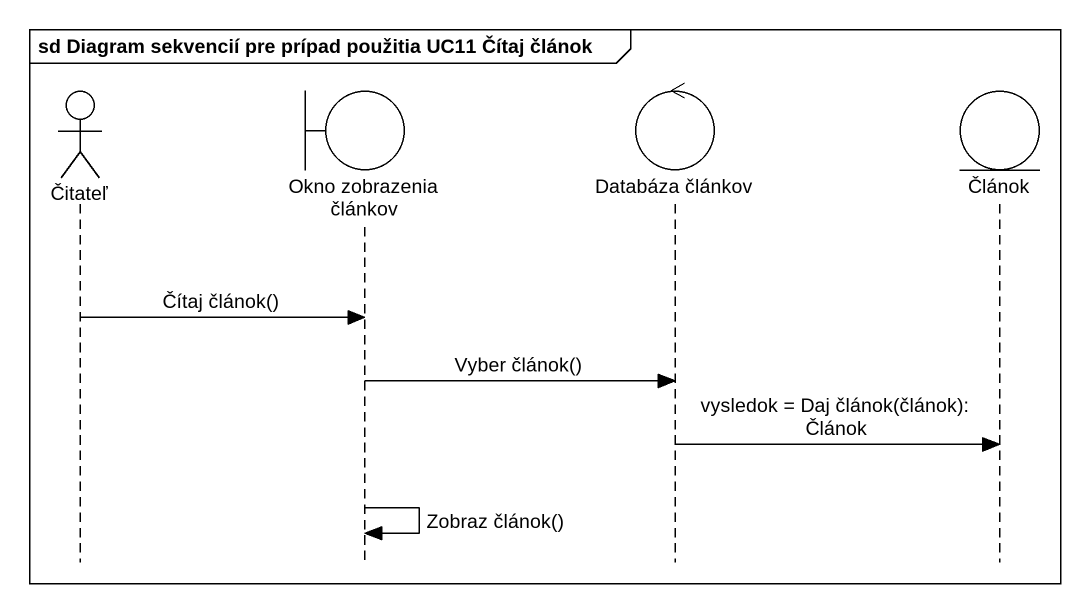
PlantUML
@startuml
mainframe sd Diagram sekvencií pre prípad použitia UC11 Čítaj článok
hide footbox
actor Čitateľ
boundary "Okno zobrazenia článkov" as Okno_zobrazenia_článkov
control "Databáza článkov" as Databáza_článkov
entity Článok

Čitateľ -> Okno_zobrazenia_článkov : Čítaj článok()
Okno_zobrazenia_článkov -> Databáza_článkov : Vyber článok()
Databáza_článkov -> Článok : vysledok = Daj článok(článok): Článok
Okno_zobrazenia_článkov -> Okno_zobrazenia_článkov : Zobraz článok()
@enduml
